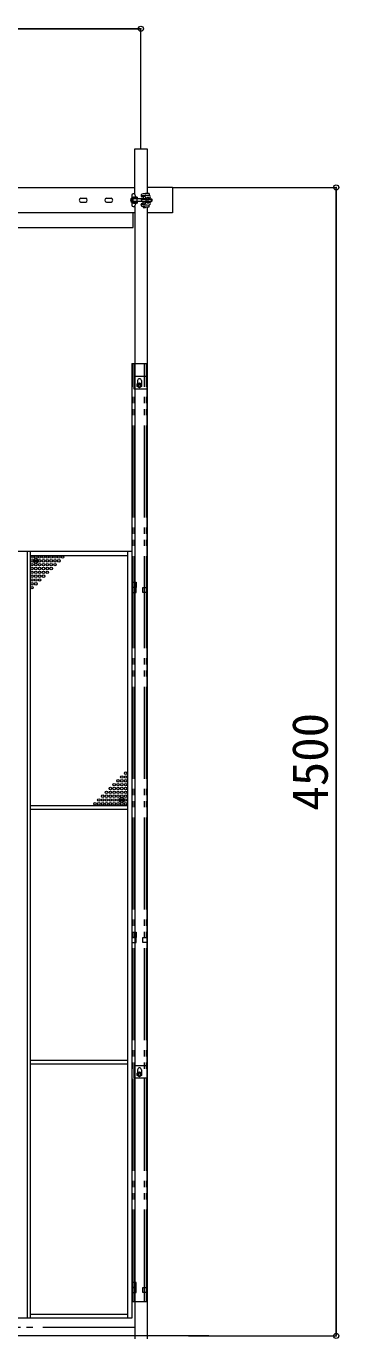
# Model space of a CAD drawing. Units: millimetres, scale not verified. Extents: x -9305 to 9305, y -6415 to 6415.
# Drawn here: x -2571 to -1346, y -3256 to 1886 of the extents above; entities that cross this region are included whole.
import ezdxf
from ezdxf.enums import TextEntityAlignment as Align

# ---------------------------------------------------------------- set-up
doc = ezdxf.new("R2010")
doc.units = ezdxf.units.MM
doc.header["$LTSCALE"] = 40
doc.header["$PDMODE"] = 32
doc.header["$PDSIZE"] = 20
doc.linetypes.add('DOUBLE_CHAIN2', pattern=[12.8, 9, -1, 0.6, -0.6, 0.6, -1])
for name, color, linetype, lineweight in [('0-0_0', 134, 'Continuous', 18), ('0-4_CLG-45', 134, 'Continuous', 18), ('0-9_ﾒッｼュﾊﾟﾈﾙ用ﾌﾞﾛッｸ', 134, 'Continuous', 18), ('0-C_寸法', 134, 'Continuous', 18)]:
    doc.layers.add(name, color=color, linetype=linetype, lineweight=lineweight)
doc.styles.add('ＭＳ ゴシック', font='')
doc.styles.get('ＭＳ ゴシック').set_extended_font_data('MS Gothic')

msp = doc.modelspace()

# ---------------------------------------------------------------- linework, layer by layer
at = {"layer": '0-0_0'}
for p, q in [((-1997.51, 1254.67), (-1355.5, 1254.67)), ((-1356.5, -3245.33), (-1356.5, 1254.67)), ((-1356.5, 1250.67), (-1356.5, -3241.33)), ((-1935.86, -3245.33), (-1355.5, -3245.33))]:
    msp.add_line(p, q, dxfattribs=at)
for p in [(-1356.5, 1254.67), (-1356.5, -3245.33)]:
    msp.add_point(p, dxfattribs=at)
at = {"layer": '0-4_CLG-45'}
for p, q in [((-2097.2, 1405.82), (-2097.2, 1230.86)), ((-6547.18, 1254.67), (-2145.8, 1254.67)), ((-1997.51, 1254.67), (-2097.2, 1254.67)), ((-1997.51, 1254.67), (-1997.51, 1154.67)), ((-2356.99, 1212.02), (-2338.02, 1212.02)), ((-2356.99, 1197.32), (-2338.02, 1197.32)), ((-2256.99, 1212.02), (-2238.02, 1212.02)), ((-2256.99, 1197.32), (-2238.02, 1197.32)), ((-2157.27, 1224.47), (-2157.27, 1184.87)), ((-2156.99, 1212.02), (-2138.02, 1212.02)), ((-2156.99, 1197.32), (-2138.02, 1197.32)), ((-2153.75, 1199.17), (-2153.75, 1210.18)), ((-2135.27, 1215.67), (-2152.88, 1214.79)), ((-2152.88, 1194.55), (-2135.27, 1193.67)), ((-2135.1, 1212.16), (-2152.71, 1211.28)), ((-2152.71, 1198.07), (-2135.1, 1197.19)), ((-2152.1, 1199.17), (-2152.1, 1210.18)), ((-2101.76, 1210.18), (-2152.1, 1210.18)), ((-2101.69, 1199.17), (-2152.1, 1199.17)), ((-2146.27, 1229.97), (-2151.77, 1229.97)), ((-2147.92, 1215.48), (-2147.92, 1215.04)), ((-2147.92, 1210.17), (-2147.92, 1211.52)), ((-2147.92, 1197.83), (-2147.92, 1199.17)), ((-2147.92, 1193.86), (-2147.92, 1194.3)), ((-2141.32, 1210.17), (-2141.32, 1211.84)), ((-2141.32, 1197.5), (-2141.32, 1199.17)), ((-2141.32, 1193.86), (-2141.32, 1193.98)), ((-2135.1, 1212.16), (-2135.27, 1215.67)), ((-2135.27, 1193.67), (-2135.1, 1197.19)), ((-2121.18, 1223.37), (-2121.18, 1221.52)), ((-2121.18, 1185.97), (-2121.18, 1187.83)), ((-2119.94, 1209.07), (-2101.93, 1209.07)), ((-2119.02, 1210.17), (-2119.89, 1209.06)), ((-2119.02, 1199.17), (-2119.89, 1200.27)), ((-2119.89, 1200.27), (-2101.87, 1200.27)), ((-2107.9, 1218.83), (-2119.37, 1220.85)), ((-2115.09, 1189.24), (-2119.37, 1188.49)), ((-2113.27, 1216.43), (-2117.55, 1217.18)), ((-2113.27, 1192.92), (-2117.55, 1192.16)), ((-2107.9, 1190.51), (-2115.09, 1189.24)), ((-2113.27, 1217.93), (-2113.27, 1211.27)), ((-2113.27, 1211.27), (-2102.44, 1211.27)), ((-2113.27, 1191.41), (-2113.27, 1198.07)), ((-2113.27, 1198.07), (-2102.44, 1198.07)), ((-2102.44, 1211.27), (-2102.44, 1212.36)), ((-2102.44, 1198.07), (-2102.44, 1196.98)), ((-2100.54, 1199.21), (-2093.8, 1199.19)), ((-2100.48, 1210.17), (-2093.8, 1210.19)), ((-2090.8, 1215.66), (-2098.88, 1215.68)), ((-2098.88, 1193.68), (-2090.8, 1193.68)), ((-2090.8, 1215.66), (-2089.47, 1213.78)), ((-2090.8, 1193.66), (-2089.46, 1195.57)), ((-2090.26, 1209.07), (-2081.25, 1209.07)), ((-2090.26, 1200.27), (-2081.25, 1200.27)), ((-2089.4, 1210.17), (-2080.19, 1210.17)), ((-2089.4, 1199.17), (-2080.19, 1199.17)), ((-2089.29, 1230.8), (-2089.29, 1223.54)), ((-2089.29, 1178.55), (-2089.29, 1185.82)), ((-2081.25, 1209.07), (-2081.25, 1200.27)), ((-2080.19, 1210.17), (-2079.13, 1208.69)), ((-2080.19, 1199.17), (-2079.13, 1200.65)), ((-2079.13, 1208.69), (-2079.13, 1200.65)), ((-2145.8, 1154.67), (-6547.18, 1154.67)), ((-2152.51, 1097.67), (-2152.51, 1154.67)), ((-2151.77, 1179.37), (-2146.27, 1179.37)), ((-2145.8, 1179.37), (-2145.8, -3257.28)), ((-2102.27, 1177.45), (-2102.27, 1178.81)), ((-1997.51, 1154.67), (-2097.51, 1154.67)), ((-2097.2, 1178.48), (-2097.2, -3257.28)), ((-6542.49, 1097.67), (-2152.51, 1097.67)), ((-2157.5, 564.67), (-2157.5, -3110.33)), ((-2097.51, -3110.15), (-2097.51, 564.67)), ((-2135.01, 497.67), (-2135.01, 485.16)), ((-2120.01, 497.67), (-2120.01, 485.16)), ((-2157.5, -172.35), (-2973.5, -172.35)), ((-2565.5, -3175.35), (-2565.5, -172.35)), ((-2554.5, -3175.35), (-2554.5, -172.35)), ((-2554.5, -187.35), (-2172.5, -187.35)), ((-2172.5, -3175.35), (-2172.5, -172.35)), ((-2157.5, -172.35), (-2157.5, -3175.35)), ((-2554.5, -1166.35), (-2172.5, -1166.35)), ((-2554.5, -1181.35), (-2172.5, -1181.35)), ((-2554.5, -2164.57), (-2172.5, -2164.57)), ((-2554.5, -2179.57), (-2172.5, -2179.57)), ((-2135.01, -2202.33), (-2135.01, -2214.71)), ((-2120.01, -2202.33), (-2120.01, -2214.71)), ((-2157.5, -3055.35), (-2140.21, -3055.35)), ((-2157.5, -3175.35), (-2973.5, -3175.35)), ((-2554.5, -3160.35), (-2172.5, -3160.35)), ((-1855.04, -3245.33), (-6998.64, -3245.33))]:
    msp.add_line(p, q, dxfattribs=at)
at = {"layer": '0-4_CLG-45', "linetype": 'DOUBLE_CHAIN2'}
for p, q in [((-2157.5, 564.67), (-2097.51, 564.67)), ((-2155.2, -3110.15), (-2155.2, 564.67)), ((-2147.51, -3110.15), (-2147.51, 564.67)), ((-2107.51, -3110.15), (-2107.51, 564.67)), ((-2099.81, -3110.15), (-2099.81, 564.67)), ((-2157.5, -3110.33), (-2097.51, -3110.33)), ((-2145.8, -3211.76), (-6547.18, -3211.76))]:
    msp.add_line(p, q, dxfattribs=at)
at = {"layer": '0-4_CLG-45'}
for points in [[(-2145.8, 1229.97), (-2145.8, 1405.82), (-2097.2, 1405.82)], [(-2106.92, 1229.97), (-2113.27, 1229.97), (-2112.17, 1231.07), (-2103.37, 1231.07), (-2102.42, 1230.52)], [(-2106.92, 1179.37), (-2112.45, 1179.37), (-2113.27, 1178.55), (-2113.27, 1177.45), (-2112.45, 1176.62), (-2103.1, 1176.62), (-2102.27, 1177.45)], [(-2097.51, 464.67), (-2147.51, 464.67), (-2147.51, 514.67), (-2097.51, 514.67)], [(-2157.5, -292.35), (-2140.5, -292.35), (-2140.5, -312.35)], [(-2157.5, -332.35), (-2140.21, -332.35), (-2140.21, -312.35), (-2157.5, -312.35)], [(-2097.51, -332.35), (-2114.81, -332.35), (-2114.81, -312.35), (-2097.51, -312.35)], [(-2157.5, -1663.85), (-2140.5, -1663.85), (-2140.5, -1683.85), (-2157.5, -1683.85)], [(-2157.5, -1703.85), (-2140.21, -1703.85), (-2140.21, -1683.85), (-2157.5, -1683.85)], [(-2097.51, -1703.85), (-2114.81, -1703.85), (-2114.81, -1683.85), (-2097.51, -1683.85)], [(-2097.51, -2235.33), (-2147.51, -2235.33), (-2147.51, -2185.33), (-2097.51, -2185.33)], [(-2140.5, -3055.35), (-2140.5, -3035.35), (-2157.5, -3035.35)], [(-2157.5, -3075.35), (-2140.21, -3075.35), (-2140.21, -3055.35), (-2157.5, -3055.35)], [(-2097.51, -3075.35), (-2114.81, -3075.35), (-2114.81, -3055.35), (-2097.51, -3055.35)]]:
    msp.add_lwpolyline(points, dxfattribs=at)
for points in [[(-2139.12, 1217.4), (-2139.12, 1216.3), (-2139.95, 1215.48), (-2149.3, 1215.48), (-2150.12, 1216.3), (-2150.12, 1217.4), (-2149.3, 1218.23), (-2139.95, 1218.23)], [(-2139.12, 1193.59), (-2139.12, 1193.86), (-2150.12, 1193.86), (-2150.12, 1193.59), (-2149.3, 1192.76), (-2139.95, 1192.76)], [(-2136.01, 474.76), (-2136.01, 484.58), (-2127.51, 489.49), (-2119.01, 484.58), (-2119.01, 474.76), (-2127.51, 469.86)], [(-2136.01, -2225.1), (-2136.01, -2215.28), (-2127.51, -2210.38), (-2119.01, -2215.28), (-2119.01, -2225.1), (-2127.51, -2230.01)]]:
    msp.add_lwpolyline(points, close=True, dxfattribs=at)
for centre, radius in [((-2127.51, 479.67), 8.5), ((-2127.51, 479.67), 5), ((-2127.51, 479.67), 5), ((-2127.51, 479.67), 4.19), ((-2127.51, -2220.19), 8.5), ((-2127.51, -2220.19), 5), ((-2127.51, -2220.19), 5), ((-2127.51, -2220.19), 4.19)]:
    msp.add_circle(centre, radius, dxfattribs=at)
for centre, radius, start, end in [((-2355.51, 1204.67), 7.5, 101.415, 258.585), ((-2339.51, 1204.67), 7.5, 281.415, 78.585), ((-2255.51, 1204.67), 7.5, 101.415, 258.585), ((-2239.51, 1204.67), 7.5, 281.415, 78.585), ((-2155.51, 1204.67), 7.5, 101.415, 258.585), ((-2151.77, 1224.47), 5.5, 90, 180), ((-2152.65, 1210.18), 4.62, 92.862, 180), ((-2152.65, 1199.17), 4.62, 180, 267.138), ((-2151.77, 1184.87), 5.5, 180, 270), ((-2152.65, 1210.18), 1.1, 92.862, 180), ((-2152.65, 1199.17), 1.1, 180, 267.138), ((-2132.48, 1229.2), 13.81, 176.794, 258.343), ((-2132.48, 1180.14), 13.81, 101.657, 183.206), ((-2126.53, 1204.67), 11.28, 150.771, 209.229), ((-2116.78, 1223.37), 4.4, 99.411, 180), ((-2118.98, 1223.02), 2.2, 180, 260.017), ((-2116.78, 1221.52), 4.4, 180, 260.017), ((-2116.78, 1187.83), 4.4, 99.983, 180), ((-2118.98, 1186.32), 2.2, 99.983, 180), ((-2116.78, 1185.97), 4.4, 180, 260.589), ((-2040.99, 183.26), 1041.39, 92.659, 94.388), ((-2089.17, 1204.85), 31.06, 172.183, 188.468), ((-2081.76, 1458.49), 272.78, 261.986, 268.416), ((-2088.48, 1204.85), 31.06, 170.12, 190.535), ((-2093.98, 1142.26), 88.66, 86.966, 105.577), ((-2115.47, 1217.93), 2.2, 0, 80.017), ((-2115.47, 1191.41), 2.2, 279.983, 0), ((-2109.04, 1212.33), 6.6, 0.278, 80.017), ((-2109.04, 1197.01), 6.6, 279.983, 359.722), ((-2071.13, 1204.85), 31.06, 166.425, 193.588), ((-2110.43, 1204.74), 11.33, 330.761, 28.637), ((-2103.65, 1193.94), 6.12, 357.566, 59.463), ((-2105.35, 1216.32), 7.84, 308.389, 355.348), ((-2099.92, 1192.29), 9.22, 8.566, 48.462), ((-2109.46, 1204.69), 16.6, 340.649, 19.351), ((-2102.38, 1218.32), 11.88, 316.626, 347.111), ((-2088.74, 1223.54), 0.552, 180, 253.628), ((-2088.74, 1185.82), 0.552, 106.372, 180), ((-2090.62, 1217.12), 6.13, 0.612, 73.628), ((-2090.62, 1192.22), 6.13, 286.372, 359.388), ((-2092.12, 1217.63), 7.64, 298.813, 356.622), ((-2092.12, 1191.71), 7.64, 3.378, 61.187), ((-2093.98, 1267.08), 88.66, 254.423, 273.034), ((-2127.51, 497.67), 7.5, 0, 180), ((-2127.51, -2202.33), 7.5, 0, 180)]:
    msp.add_arc(centre, radius, start, end, dxfattribs=at)
at = {"layer": '0-9_ﾒッｼュﾊﾟﾈﾙ用ﾌﾞﾛッｸ'}
for centre in [(-2548.5, -193.35), (-2548.5, -208.35), (-2533.5, -193.35), (-2533.5, -208.35), (-2518.5, -193.35), (-2518.5, -208.35), (-2503.5, -193.35), (-2503.5, -208.35), (-2488.5, -193.35), (-2488.5, -208.35), (-2473.5, -193.35), (-2473.5, -208.35), (-2458.5, -193.35), (-2458.5, -208.35), (-2443.5, -193.35), (-2443.5, -208.35), (-2428.5, -193.35), (-2548.5, -223.35), (-2548.5, -238.35), (-2548.5, -253.35), (-2533.5, -223.35), (-2533.5, -238.35), (-2533.5, -253.35), (-2518.5, -223.35), (-2518.5, -238.35), (-2518.5, -253.35), (-2503.5, -223.35), (-2503.5, -238.35), (-2503.5, -253.35), (-2488.5, -223.35), (-2488.5, -238.35), (-2488.5, -253.35), (-2473.5, -223.35), (-2473.5, -238.35), (-2458.5, -223.35), (-2548.5, -268.35), (-2548.5, -283.35), (-2548.5, -298.35), (-2548.5, -313.35), (-2533.5, -268.35), (-2533.5, -283.35), (-2533.5, -298.35), (-2518.5, -268.35), (-2518.5, -283.35), (-2503.5, -268.35), (-2211.5, -1070.35), (-2196.5, -1055.35), (-2196.5, -1070.35), (-2181.5, -1040.35), (-2181.5, -1055.35), (-2181.5, -1070.35), (-2271.5, -1130.35), (-2256.5, -1115.35), (-2256.5, -1130.35), (-2241.5, -1100.35), (-2241.5, -1115.35), (-2241.5, -1130.35), (-2226.5, -1085.35), (-2226.5, -1100.35), (-2226.5, -1115.35), (-2226.5, -1130.35), (-2211.5, -1085.35), (-2211.5, -1100.35), (-2211.5, -1115.35), (-2211.5, -1130.35), (-2196.5, -1085.35), (-2196.5, -1100.35), (-2196.5, -1115.35), (-2196.5, -1130.35), (-2181.5, -1085.35), (-2181.5, -1100.35), (-2181.5, -1115.35), (-2181.5, -1130.35), (-2301.5, -1160.35), (-2286.5, -1145.35), (-2286.5, -1160.35), (-2271.5, -1145.35), (-2271.5, -1160.35), (-2256.5, -1145.35), (-2256.5, -1160.35), (-2241.5, -1145.35), (-2241.5, -1160.35), (-2226.5, -1145.35), (-2226.5, -1160.35), (-2211.5, -1145.35), (-2211.5, -1160.35), (-2196.5, -1145.35), (-2196.5, -1160.35), (-2181.5, -1145.35), (-2181.5, -1160.35)]:
    msp.add_circle(centre, 5, dxfattribs=at)
for p in [(-2533.5, -208.35), (-2196.5, -1145.35)]:
    msp.add_point(p, dxfattribs=at)
at = {"layer": '0-C_寸法'}
for p, q in [((-2121.5, 1876.18), (-6571.48, 1876.18)), ((-6567.48, 1876.18), (-2125.5, 1876.18)), ((-2121.5, 1407.82), (-2121.5, 1877.18))]:
    msp.add_line(p, q, dxfattribs=at)
msp.add_point((-2121.5, 1876.18), dxfattribs=at)

# ---------------------------------------------------------------- texts
at = {"layer": '0-0_0', "style": 'ＭＳ ゴシック'}
msp.add_text('4500', height=140.8, rotation=90, dxfattribs=at).set_placement((-1347.04, -1187.26), align=Align.BOTTOM_LEFT)

doc.saveas('drawing.dxf')
